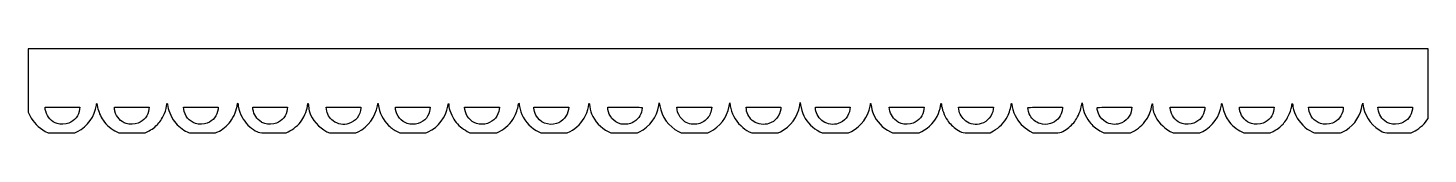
# Model space of a CAD drawing. Header units: centimetres. Extents: x -47.6 to 47.6, y -2.4 to 3.3.
import ezdxf

# ---------------------------------------------------------------- set-up
doc = ezdxf.new("R2010")
doc.units = ezdxf.units.CM
doc.header["$MEASUREMENT"] = 0
doc.layers.add('Layer 1', color=7, linetype='Continuous')

msp = doc.modelspace()

# ---------------------------------------------------------------- linework, layer by layer
at = {"layer": 'Layer 1'}
for points, knots in [([(-46.45709, -2.30084), (-46.92542, -2.04556), (-47.26017, -1.6986), (-47.49677, -1.22323), (-47.49677, -1.22323), (-47.49677, -1.22323), (-47.61177, -0.99219), (-47.61177, -0.99219), (-47.61177, -0.99219), (-47.61177, -0.99219), (-47.61884, 1.15755), (-47.61884, 1.15755), (-47.61884, 1.15755), (-47.61884, 1.15755), (-47.62591, 3.30729), (-47.62591, 3.30729), (-47.62591, 3.30729), (-47.62591, 3.30729), (-0.00046, 3.30729), (-0.00046, 3.30729), (-0.00046, 3.30729), (-0.00046, 3.30729), (47.625, 3.30729), (47.625, 3.30729), (47.625, 3.30729), (47.625, 3.30729), (47.625, 0.93742), (47.625, 0.93742), (47.625, 0.93742), (47.625, 0.93742), (47.625, -1.43244), (47.625, -1.43244), (47.625, -1.43244), (47.625, -1.43244), (47.54334, -1.55114), (47.54334, -1.55114), (47.54334, -1.55114), (47.33156, -1.85895), (46.94517, -2.18787), (46.61457, -2.34178), (46.61457, -2.34178), (46.61457, -2.34178), (46.47406, -2.40719), (46.47406, -2.40719), (46.47406, -2.40719), (46.47406, -2.40719), (45.58329, -2.40745), (45.58329, -2.40745), (45.58329, -2.40745), (44.58902, -2.40774), (44.62202, -2.41288), (44.29847, -2.20715), (44.29847, -2.20715), (43.6884, -1.81925), (43.26941, -1.14495), (43.19825, -0.43656), (43.19825, -0.43656), (43.18904, -0.34482), (43.19901, -0.31275), (43.09948, -0.75406), (43.09948, -0.75406), (42.9471, -1.42965), (42.44659, -2.05265), (41.82294, -2.34302), (41.82294, -2.34302), (41.68555, -2.40698), (41.68218, -2.40719), (40.78552, -2.40719), (40.78552, -2.40719), (39.88886, -2.40719), (39.88549, -2.40698), (39.7481, -2.34302), (39.7481, -2.34302), (39.27973, -2.12495), (38.86568, -1.70715), (38.63057, -1.21538), (38.63057, -1.21538), (38.51851, -0.98098), (38.4175, -0.63484), (38.4175, -0.48525), (38.4175, -0.48525), (38.4175, -0.43664), (38.40559, -0.39688), (38.39104, -0.39688), (38.39104, -0.39688), (38.37649, -0.39688), (38.36441, -0.42962), (38.36419, -0.46964), (38.36419, -0.46964), (38.36355, -0.58945), (38.28957, -0.87291), (38.20113, -1.09444), (38.20113, -1.09444), (38.10992, -1.32293), (37.92969, -1.61256), (37.76053, -1.80247), (37.76053, -1.80247), (37.61367, -1.96735), (37.30731, -2.1976), (37.08135, -2.31293), (37.08135, -2.31293), (37.08135, -2.31293), (36.89615, -2.40745), (36.89615, -2.40745), (36.89615, -2.40745), (36.89615, -2.40745), (35.99656, -2.40732), (35.99656, -2.40732), (35.99656, -2.40732), (35.99656, -2.40732), (35.09698, -2.40719), (35.09698, -2.40719), (35.09698, -2.40719), (35.09698, -2.40719), (34.95647, -2.34178), (34.95647, -2.34178), (34.95647, -2.34178), (34.62486, -2.1874), (34.23949, -1.85895), (34.02616, -1.54889), (34.02616, -1.54889), (33.85104, -1.29436), (33.70559, -0.94925), (33.65571, -0.66989), (33.65571, -0.66989), (33.59832, -0.34848), (33.59513, -0.34325), (33.56988, -0.52917), (33.56988, -0.52917), (33.47021, -1.26283), (32.95835, -1.97893), (32.29667, -2.31037), (32.29667, -2.31037), (32.29667, -2.31037), (32.10236, -2.40771), (32.10236, -2.40771), (32.10236, -2.40771), (32.10236, -2.40771), (31.19196, -2.40734), (31.19196, -2.40734), (31.19196, -2.40734), (31.19196, -2.40734), (30.28156, -2.40696), (30.28156, -2.40696), (30.28156, -2.40696), (30.28156, -2.40696), (30.08686, -2.30084), (30.08686, -2.30084), (30.08686, -2.30084), (29.57377, -2.02116), (29.21489, -1.62559), (28.9836, -1.08479), (28.9836, -1.08479), (28.92534, -0.94856), (28.90662, -0.85506), (28.89354, -0.635), (28.89354, -0.635), (28.87988, -0.40509), (28.87361, -0.37543), (28.85716, -0.46302), (28.85716, -0.46302), (28.76744, -0.94095), (28.66835, -1.20332), (28.45855, -1.51845), (28.45855, -1.51845), (28.23583, -1.85298), (27.89916, -2.14824), (27.52416, -2.3379), (27.52416, -2.3379), (27.52416, -2.3379), (27.38613, -2.40771), (27.38613, -2.40771), (27.38613, -2.40771), (27.38613, -2.40771), (26.47906, -2.40758), (26.47906, -2.40758), (26.47906, -2.40758), (26.47906, -2.40758), (25.57198, -2.40745), (25.57198, -2.40745), (25.57198, -2.40745), (25.57198, -2.40745), (25.38677, -2.31293), (25.38677, -2.31293), (25.38677, -2.31293), (25.14182, -2.18791), (24.85088, -1.96346), (24.68383, -1.77064), (24.68383, -1.77064), (24.39079, -1.43238), (24.16587, -0.94499), (24.10887, -0.52472), (24.10887, -0.52472), (24.10887, -0.52472), (24.08615, -0.35719), (24.08615, -0.35719), (24.08615, -0.35719), (24.08615, -0.35719), (24.06637, -0.46302), (24.06637, -0.46302), (24.06637, -0.46302), (23.98474, -0.89983), (23.84236, -1.27368), (23.65256, -1.54954), (23.65256, -1.54954), (23.50344, -1.76628), (23.25324, -2.00989), (23.01845, -2.16694), (23.01845, -2.16694), (22.64075, -2.41957), (22.69137, -2.41092), (21.64258, -2.40213), (21.64258, -2.40213), (21.64258, -2.40213), (20.72944, -2.39448), (20.72944, -2.39448), (20.72944, -2.39448), (20.72944, -2.39448), (20.52866, -2.27957), (20.52866, -2.27957), (20.52866, -2.27957), (20.09132, -2.02926), (19.75641, -1.67432), (19.53864, -1.23031), (19.53864, -1.23031), (19.42023, -0.98889), (19.31573, -0.63966), (19.31499, -0.48286), (19.31499, -0.48286), (19.31477, -0.43557), (19.30268, -0.39688), (19.28813, -0.39688), (19.28813, -0.39688), (19.27357, -0.39688), (19.26164, -0.43557), (19.2616, -0.48286), (19.2616, -0.48286), (19.26148, -0.64127), (19.12892, -1.06603), (19.00821, -1.29482), (19.00821, -1.29482), (18.7875, -1.71315), (18.47322, -2.03651), (18.05516, -2.27542), (18.05516, -2.27542), (18.05516, -2.27542), (17.84681, -2.39448), (17.84681, -2.39448), (17.84681, -2.39448), (17.84681, -2.39448), (16.93367, -2.40213), (16.93367, -2.40213), (16.93367, -2.40213), (15.88488, -2.41092), (15.9355, -2.41957), (15.5578, -2.16694), (15.5578, -2.16694), (15.32301, -2.00989), (15.07281, -1.76628), (14.92369, -1.54954), (14.92369, -1.54954), (14.72762, -1.26456), (14.52563, -0.7245), (14.52563, -0.48525), (14.52563, -0.48525), (14.52563, -0.43664), (14.51372, -0.39688), (14.49917, -0.39688), (14.49917, -0.39688), (14.48461, -0.39688), (14.47253, -0.42962), (14.47232, -0.46964), (14.47232, -0.46964), (14.47167, -0.58913), (14.39778, -0.87269), (14.30995, -1.09273), (14.30995, -1.09273), (14.10337, -1.61023), (13.69504, -2.0549), (13.18948, -2.31293), (13.18948, -2.31293), (13.18948, -2.31293), (13.00427, -2.40745), (13.00427, -2.40745), (13.00427, -2.40745), (13.00427, -2.40745), (12.09719, -2.40758), (12.09719, -2.40758), (12.09719, -2.40758), (12.09719, -2.40758), (11.19012, -2.40771), (11.19012, -2.40771), (11.19012, -2.40771), (11.19012, -2.40771), (11.05933, -2.34143), (11.05933, -2.34143), (11.05933, -2.34143), (10.49063, -2.05325), (10.11656, -1.65783), (9.87916, -1.09391), (9.87916, -1.09391), (9.82557, -0.96662), (9.76089, -0.7099), (9.7202, -0.46302), (9.7202, -0.46302), (9.7037, -0.36291), (9.70071, -0.36934), (9.66474, -0.58208), (9.66474, -0.58208), (9.54167, -1.30998), (9.06734, -1.96023), (8.40995, -2.30225), (8.40995, -2.30225), (8.40995, -2.30225), (8.20723, -2.40771), (8.20723, -2.40771), (8.20723, -2.40771), (8.20723, -2.40771), (7.30432, -2.40771), (7.30432, -2.40771), (7.30432, -2.40771), (7.30432, -2.40771), (6.40141, -2.40771), (6.40141, -2.40771), (6.40141, -2.40771), (6.40141, -2.40771), (6.2368, -2.32482), (6.2368, -2.32482), (6.2368, -2.32482), (5.78119, -2.09539), (5.38954, -1.70397), (5.16274, -1.25139), (5.16274, -1.25139), (5.06566, -1.05767), (4.96128, -0.71164), (4.93283, -0.48921), (4.93283, -0.48921), (4.93283, -0.48921), (4.91256, -0.33073), (4.91256, -0.33073), (4.91256, -0.33073), (4.91256, -0.33073), (4.87684, -0.5424), (4.87684, -0.5424), (4.87684, -0.5424), (4.74349, -1.33249), (4.2768, -1.97355), (3.57924, -2.32482), (3.57924, -2.32482), (3.57924, -2.32482), (3.41463, -2.40771), (3.41463, -2.40771), (3.41463, -2.40771), (3.41463, -2.40771), (2.51354, -2.40771), (2.51354, -2.40771), (2.51354, -2.40771), (2.51354, -2.40771), (1.61245, -2.40771), (1.61245, -2.40771), (1.61245, -2.40771), (1.61245, -2.40771), (1.44784, -2.32482), (1.44784, -2.32482), (1.44784, -2.32482), (1.213, -2.20656), (1.07072, -2.10473), (0.86356, -1.90662), (0.86356, -1.90662), (0.47451, -1.5346), (0.23275, -1.07509), (0.15275, -0.55563), (0.15275, -0.55563), (0.15275, -0.55563), (0.12219, -0.35719), (0.12219, -0.35719), (0.12219, -0.35719), (0.12219, -0.35719), (0.07678, -0.59531), (0.07678, -0.59531), (0.07678, -0.59531), (-0.07034, -1.36682), (-0.53838, -1.98827), (-1.23605, -2.33843), (-1.23605, -2.33843), (-1.23605, -2.33843), (-1.37407, -2.40771), (-1.37407, -2.40771), (-1.37407, -2.40771), (-1.37407, -2.40771), (-2.2752, -2.40771), (-2.2752, -2.40771), (-2.2752, -2.40771), (-2.2752, -2.40771), (-3.17632, -2.40771), (-3.17632, -2.40771), (-3.17632, -2.40771), (-3.17632, -2.40771), (-3.36583, -2.31227), (-3.36583, -2.31227), (-3.36583, -2.31227), (-4.04464, -1.97043), (-4.507, -1.33512), (-4.63929, -0.56251), (-4.63929, -0.56251), (-4.63929, -0.56251), (-4.67444, -0.35719), (-4.67444, -0.35719), (-4.67444, -0.35719), (-4.67444, -0.35719), (-4.70681, -0.5424), (-4.70681, -0.5424), (-4.70681, -0.5424), (-4.8484, -1.35264), (-5.30434, -1.97369), (-6.02501, -2.33794), (-6.02501, -2.33794), (-6.02501, -2.33794), (-6.16303, -2.40771), (-6.16303, -2.40771), (-6.16303, -2.40771), (-6.16303, -2.40771), (-7.06564, -2.40771), (-7.06564, -2.40771), (-7.06564, -2.40771), (-7.06564, -2.40771), (-7.96824, -2.40771), (-7.96824, -2.40771), (-7.96824, -2.40771), (-7.96824, -2.40771), (-8.15792, -2.31304), (-8.15792, -2.31304), (-8.15792, -2.31304), (-8.65002, -2.06744), (-9.0758, -1.61128), (-9.27631, -1.11486), (-9.27631, -1.11486), (-9.34077, -0.95528), (-9.41915, -0.60124), (-9.41916, -0.46964), (-9.41916, -0.46964), (-9.41916, -0.42962), (-9.43107, -0.39688), (-9.44563, -0.39688), (-9.44563, -0.39688), (-9.46018, -0.39688), (-9.47208, -0.43359), (-9.47208, -0.47846), (-9.47208, -0.47846), (-9.47208, -0.62909), (-9.5799, -0.99014), (-9.69781, -1.23437), (-9.69781, -1.23437), (-9.91568, -1.68565), (-10.30232, -2.08185), (-10.74688, -2.30939), (-10.74688, -2.30939), (-10.74688, -2.30939), (-10.94052, -2.4085), (-10.94052, -2.4085), (-10.94052, -2.4085), (-10.94052, -2.4085), (-11.8401, -2.40785), (-11.8401, -2.40785), (-11.8401, -2.40785), (-11.8401, -2.40785), (-12.73969, -2.40719), (-12.73969, -2.40719), (-12.73969, -2.40719), (-12.73969, -2.40719), (-12.8802, -2.34178), (-12.8802, -2.34178), (-12.8802, -2.34178), (-13.36346, -2.1168), (-13.80889, -1.65442), (-14.03176, -1.1464), (-14.03176, -1.1464), (-14.11609, -0.95417), (-14.20813, -0.60997), (-14.20813, -0.48681), (-14.20813, -0.48681), (-14.20813, -0.33368), (-14.25308, -0.36635), (-14.2704, -0.53207), (-14.2704, -0.53207), (-14.29176, -0.73643), (-14.42327, -1.13058), (-14.53967, -1.33908), (-14.53967, -1.33908), (-14.76711, -1.74649), (-15.14309, -2.11156), (-15.54, -2.31037), (-15.54, -2.31037), (-15.54, -2.31037), (-15.73431, -2.40771), (-15.73431, -2.40771), (-15.73431, -2.40771), (-15.73431, -2.40771), (-16.64471, -2.40734), (-16.64471, -2.40734), (-16.64471, -2.40734), (-16.64471, -2.40734), (-17.5551, -2.40696), (-17.5551, -2.40696), (-17.5551, -2.40696), (-17.5551, -2.40696), (-17.7498, -2.30084), (-17.7498, -2.30084), (-17.7498, -2.30084), (-18.07892, -2.12144), (-18.35777, -1.87963), (-18.58056, -1.58042), (-18.58056, -1.58042), (-18.78081, -1.31148), (-18.99628, -0.76259), (-18.99749, -0.51832), (-18.99749, -0.51832), (-18.99835, -0.34487), (-19.03982, -0.37994), (-19.07143, -0.58086), (-19.07143, -0.58086), (-19.19099, -1.34068), (-19.68889, -2.00127), (-20.40095, -2.34477), (-20.40095, -2.34477), (-20.53048, -2.40726), (-20.53782, -2.40771), (-21.432, -2.40771), (-21.432, -2.40771), (-21.432, -2.40771), (-22.33259, -2.40771), (-22.33259, -2.40771), (-22.33259, -2.40771), (-22.33259, -2.40771), (-22.47062, -2.33794), (-22.47062, -2.33794), (-22.47062, -2.33794), (-22.7165, -2.21367), (-22.89579, -2.08637), (-23.09002, -1.89816), (-23.09002, -1.89816), (-23.48567, -1.5148), (-23.70115, -1.0807), (-23.80241, -0.46302), (-23.80241, -0.46302), (-23.81904, -0.36163), (-23.82127, -0.36607), (-23.85574, -0.56885), (-23.85574, -0.56885), (-23.9836, -1.32108), (-24.48139, -1.99279), (-25.16079, -2.32988), (-25.16079, -2.32988), (-25.16079, -2.32988), (-25.31766, -2.40771), (-25.31766, -2.40771), (-25.31766, -2.40771), (-25.31766, -2.40771), (-26.21948, -2.40771), (-26.21948, -2.40771), (-26.21948, -2.40771), (-26.21948, -2.40771), (-27.1213, -2.40771), (-27.1213, -2.40771), (-27.1213, -2.40771), (-27.1213, -2.40771), (-27.28591, -2.32482), (-27.28591, -2.32482), (-27.28591, -2.32482), (-27.84025, -2.04567), (-28.30461, -1.5157), (-28.47675, -0.96573), (-28.47675, -0.96573), (-28.49952, -0.89297), (-28.5262, -0.72754), (-28.53604, -0.59811), (-28.53604, -0.59811), (-28.54761, -0.44592), (-28.56218, -0.37581), (-28.57729, -0.39967), (-28.57729, -0.39967), (-28.59014, -0.41996), (-28.60083, -0.4674), (-28.60105, -0.50509), (-28.60105, -0.50509), (-28.60237, -0.72781), (-28.81174, -1.27661), (-28.99952, -1.54954), (-28.99952, -1.54954), (-29.2124, -1.85895), (-29.59807, -2.18754), (-29.92938, -2.34178), (-29.92938, -2.34178), (-29.92938, -2.34178), (-30.0699, -2.40719), (-30.0699, -2.40719), (-30.0699, -2.40719), (-30.0699, -2.40719), (-30.96067, -2.40745), (-30.96067, -2.40745), (-30.96067, -2.40745), (-31.96668, -2.40774), (-31.92279, -2.41517), (-32.27965, -2.18432), (-32.27965, -2.18432), (-32.63637, -1.95356), (-32.95634, -1.58001), (-33.1394, -1.18062), (-33.1394, -1.18062), (-33.23523, -0.97155), (-33.33728, -0.59664), (-33.33791, -0.45137), (-33.33791, -0.45137), (-33.33821, -0.38082), (-33.34475, -0.36715), (-33.36396, -0.39688), (-33.36396, -0.39688), (-33.37806, -0.4187), (-33.38979, -0.46706), (-33.39001, -0.50434), (-33.39001, -0.50434), (-33.39152, -0.756), (-33.63001, -1.33759), (-33.85379, -1.63527), (-33.85379, -1.63527), (-34.0634, -1.91412), (-34.41352, -2.19985), (-34.72102, -2.34302), (-34.72102, -2.34302), (-34.85841, -2.40698), (-34.86178, -2.40719), (-35.75844, -2.40719), (-35.75844, -2.40719), (-36.6551, -2.40719), (-36.65847, -2.40698), (-36.79585, -2.34302), (-36.79585, -2.34302), (-37.10503, -2.19907), (-37.44007, -1.92583), (-37.6556, -1.64185), (-37.6556, -1.64185), (-37.89597, -1.32516), (-38.12646, -0.75898), (-38.12646, -0.48525), (-38.12646, -0.48525), (-38.12646, -0.43664), (-38.13836, -0.39688), (-38.15292, -0.39688), (-38.15292, -0.39688), (-38.16747, -0.39688), (-38.17955, -0.42962), (-38.17977, -0.46964), (-38.17977, -0.46964), (-38.18041, -0.58945), (-38.25439, -0.87291), (-38.34282, -1.09444), (-38.34282, -1.09444), (-38.43404, -1.32293), (-38.61427, -1.61256), (-38.78342, -1.80247), (-38.78342, -1.80247), (-38.93029, -1.96735), (-39.23664, -2.1976), (-39.4626, -2.31293), (-39.4626, -2.31293), (-39.4626, -2.31293), (-39.64781, -2.40745), (-39.64781, -2.40745), (-39.64781, -2.40745), (-39.64781, -2.40745), (-40.5474, -2.40732), (-40.5474, -2.40732), (-40.5474, -2.40732), (-40.5474, -2.40732), (-41.44698, -2.40719), (-41.44698, -2.40719), (-41.44698, -2.40719), (-41.44698, -2.40719), (-41.58749, -2.34178), (-41.58749, -2.34178), (-41.58749, -2.34178), (-41.91909, -2.1874), (-42.30447, -1.85895), (-42.5178, -1.54889), (-42.5178, -1.54889), (-42.69292, -1.29436), (-42.83837, -0.94925), (-42.88825, -0.66989), (-42.88825, -0.66989), (-42.94563, -0.34848), (-42.94883, -0.34325), (-42.97408, -0.52917), (-42.97408, -0.52917), (-43.07375, -1.26283), (-43.58561, -1.97893), (-44.24729, -2.31037), (-44.24729, -2.31037), (-44.24729, -2.31037), (-44.4416, -2.40771), (-44.4416, -2.40771), (-44.4416, -2.40771), (-44.4416, -2.40771), (-45.352, -2.40734), (-45.352, -2.40734), (-45.352, -2.40734), (-45.352, -2.40734), (-46.2624, -2.40696), (-46.2624, -2.40696), (-46.2624, -2.40696), (-46.2624, -2.40696), (-46.45709, -2.30084), (-46.45709, -2.30084)], [0, 0, 0, 0, 0.00558659, 0.00558659, 0.00558659, 0.00558659, 0.01117318, 0.01117318, 0.01117318, 0.01117318, 0.01675978, 0.01675978, 0.01675978, 0.01675978, 0.02234637, 0.02234637, 0.02234637, 0.02234637, 0.02793296, 0.02793296, 0.02793296, 0.02793296, 0.03351955, 0.03351955, 0.03351955, 0.03351955, 0.03910615, 0.03910615, 0.03910615, 0.03910615, 0.04469274, 0.04469274, 0.04469274, 0.04469274, 0.05027933, 0.05027933, 0.05027933, 0.05027933, 0.05586592, 0.05586592, 0.05586592, 0.05586592, 0.06145251, 0.06145251, 0.06145251, 0.06145251, 0.06703911, 0.06703911, 0.06703911, 0.06703911, 0.0726257, 0.0726257, 0.0726257, 0.0726257, 0.07821229, 0.07821229, 0.07821229, 0.07821229, 0.08379888, 0.08379888, 0.08379888, 0.08379888, 0.08938547, 0.08938547, 0.08938547, 0.08938547, 0.09497207, 0.09497207, 0.09497207, 0.09497207, 0.10055866, 0.10055866, 0.10055866, 0.10055866, 0.10614525, 0.10614525, 0.10614525, 0.10614525, 0.11173184, 0.11173184, 0.11173184, 0.11173184, 0.11731844, 0.11731844, 0.11731844, 0.11731844, 0.12290503, 0.12290503, 0.12290503, 0.12290503, 0.12849162, 0.12849162, 0.12849162, 0.12849162, 0.13407821, 0.13407821, 0.13407821, 0.13407821, 0.1396648, 0.1396648, 0.1396648, 0.1396648, 0.1452514, 0.1452514, 0.1452514, 0.1452514, 0.15083799, 0.15083799, 0.15083799, 0.15083799, 0.15642458, 0.15642458, 0.15642458, 0.15642458, 0.16201117, 0.16201117, 0.16201117, 0.16201117, 0.16759777, 0.16759777, 0.16759777, 0.16759777, 0.17318436, 0.17318436, 0.17318436, 0.17318436, 0.17877095, 0.17877095, 0.17877095, 0.17877095, 0.18435754, 0.18435754, 0.18435754, 0.18435754, 0.18994413, 0.18994413, 0.18994413, 0.18994413, 0.19553073, 0.19553073, 0.19553073, 0.19553073, 0.20111732, 0.20111732, 0.20111732, 0.20111732, 0.20670391, 0.20670391, 0.20670391, 0.20670391, 0.2122905, 0.2122905, 0.2122905, 0.2122905, 0.21787709, 0.21787709, 0.21787709, 0.21787709, 0.22346369, 0.22346369, 0.22346369, 0.22346369, 0.22905028, 0.22905028, 0.22905028, 0.22905028, 0.23463687, 0.23463687, 0.23463687, 0.23463687, 0.24022346, 0.24022346, 0.24022346, 0.24022346, 0.24581006, 0.24581006, 0.24581006, 0.24581006, 0.25139665, 0.25139665, 0.25139665, 0.25139665, 0.25698324, 0.25698324, 0.25698324, 0.25698324, 0.26256983, 0.26256983, 0.26256983, 0.26256983, 0.26815642, 0.26815642, 0.26815642, 0.26815642, 0.27374302, 0.27374302, 0.27374302, 0.27374302, 0.27932961, 0.27932961, 0.27932961, 0.27932961, 0.2849162, 0.2849162, 0.2849162, 0.2849162, 0.29050279, 0.29050279, 0.29050279, 0.29050279, 0.29608939, 0.29608939, 0.29608939, 0.29608939, 0.30167598, 0.30167598, 0.30167598, 0.30167598, 0.30726257, 0.30726257, 0.30726257, 0.30726257, 0.31284916, 0.31284916, 0.31284916, 0.31284916, 0.31843575, 0.31843575, 0.31843575, 0.31843575, 0.32402235, 0.32402235, 0.32402235, 0.32402235, 0.32960894, 0.32960894, 0.32960894, 0.32960894, 0.33519553, 0.33519553, 0.33519553, 0.33519553, 0.34078212, 0.34078212, 0.34078212, 0.34078212, 0.34636872, 0.34636872, 0.34636872, 0.34636872, 0.35195531, 0.35195531, 0.35195531, 0.35195531, 0.3575419, 0.3575419, 0.3575419, 0.3575419, 0.36312849, 0.36312849, 0.36312849, 0.36312849, 0.36871508, 0.36871508, 0.36871508, 0.36871508, 0.37430168, 0.37430168, 0.37430168, 0.37430168, 0.37988827, 0.37988827, 0.37988827, 0.37988827, 0.38547486, 0.38547486, 0.38547486, 0.38547486, 0.39106145, 0.39106145, 0.39106145, 0.39106145, 0.39664804, 0.39664804, 0.39664804, 0.39664804, 0.40223464, 0.40223464, 0.40223464, 0.40223464, 0.40782123, 0.40782123, 0.40782123, 0.40782123, 0.41340782, 0.41340782, 0.41340782, 0.41340782, 0.41899441, 0.41899441, 0.41899441, 0.41899441, 0.42458101, 0.42458101, 0.42458101, 0.42458101, 0.4301676, 0.4301676, 0.4301676, 0.4301676, 0.43575419, 0.43575419, 0.43575419, 0.43575419, 0.44134078, 0.44134078, 0.44134078, 0.44134078, 0.44692737, 0.44692737, 0.44692737, 0.44692737, 0.45251397, 0.45251397, 0.45251397, 0.45251397, 0.45810056, 0.45810056, 0.45810056, 0.45810056, 0.46368715, 0.46368715, 0.46368715, 0.46368715, 0.46927374, 0.46927374, 0.46927374, 0.46927374, 0.47486034, 0.47486034, 0.47486034, 0.47486034, 0.48044693, 0.48044693, 0.48044693, 0.48044693, 0.48603352, 0.48603352, 0.48603352, 0.48603352, 0.49162011, 0.49162011, 0.49162011, 0.49162011, 0.4972067, 0.4972067, 0.4972067, 0.4972067, 0.5027933, 0.5027933, 0.5027933, 0.5027933, 0.50837989, 0.50837989, 0.50837989, 0.50837989, 0.51396648, 0.51396648, 0.51396648, 0.51396648, 0.51955307, 0.51955307, 0.51955307, 0.51955307, 0.52513966, 0.52513966, 0.52513966, 0.52513966, 0.53072626, 0.53072626, 0.53072626, 0.53072626, 0.53631285, 0.53631285, 0.53631285, 0.53631285, 0.54189944, 0.54189944, 0.54189944, 0.54189944, 0.54748603, 0.54748603, 0.54748603, 0.54748603, 0.55307263, 0.55307263, 0.55307263, 0.55307263, 0.55865922, 0.55865922, 0.55865922, 0.55865922, 0.56424581, 0.56424581, 0.56424581, 0.56424581, 0.5698324, 0.5698324, 0.5698324, 0.5698324, 0.57541899, 0.57541899, 0.57541899, 0.57541899, 0.58100559, 0.58100559, 0.58100559, 0.58100559, 0.58659218, 0.58659218, 0.58659218, 0.58659218, 0.59217877, 0.59217877, 0.59217877, 0.59217877, 0.59776536, 0.59776536, 0.59776536, 0.59776536, 0.60335196, 0.60335196, 0.60335196, 0.60335196, 0.60893855, 0.60893855, 0.60893855, 0.60893855, 0.61452514, 0.61452514, 0.61452514, 0.61452514, 0.62011173, 0.62011173, 0.62011173, 0.62011173, 0.62569832, 0.62569832, 0.62569832, 0.62569832, 0.63128492, 0.63128492, 0.63128492, 0.63128492, 0.63687151, 0.63687151, 0.63687151, 0.63687151, 0.6424581, 0.6424581, 0.6424581, 0.6424581, 0.64804469, 0.64804469, 0.64804469, 0.64804469, 0.65363128, 0.65363128, 0.65363128, 0.65363128, 0.65921788, 0.65921788, 0.65921788, 0.65921788, 0.66480447, 0.66480447, 0.66480447, 0.66480447, 0.67039106, 0.67039106, 0.67039106, 0.67039106, 0.67597765, 0.67597765, 0.67597765, 0.67597765, 0.68156425, 0.68156425, 0.68156425, 0.68156425, 0.68715084, 0.68715084, 0.68715084, 0.68715084, 0.69273743, 0.69273743, 0.69273743, 0.69273743, 0.69832402, 0.69832402, 0.69832402, 0.69832402, 0.70391061, 0.70391061, 0.70391061, 0.70391061, 0.70949721, 0.70949721, 0.70949721, 0.70949721, 0.7150838, 0.7150838, 0.7150838, 0.7150838, 0.72067039, 0.72067039, 0.72067039, 0.72067039, 0.72625698, 0.72625698, 0.72625698, 0.72625698, 0.73184358, 0.73184358, 0.73184358, 0.73184358, 0.73743017, 0.73743017, 0.73743017, 0.73743017, 0.74301676, 0.74301676, 0.74301676, 0.74301676, 0.74860335, 0.74860335, 0.74860335, 0.74860335, 0.75418994, 0.75418994, 0.75418994, 0.75418994, 0.75977654, 0.75977654, 0.75977654, 0.75977654, 0.76536313, 0.76536313, 0.76536313, 0.76536313, 0.77094972, 0.77094972, 0.77094972, 0.77094972, 0.77653631, 0.77653631, 0.77653631, 0.77653631, 0.78212291, 0.78212291, 0.78212291, 0.78212291, 0.7877095, 0.7877095, 0.7877095, 0.7877095, 0.79329609, 0.79329609, 0.79329609, 0.79329609, 0.79888268, 0.79888268, 0.79888268, 0.79888268, 0.80446927, 0.80446927, 0.80446927, 0.80446927, 0.81005587, 0.81005587, 0.81005587, 0.81005587, 0.81564246, 0.81564246, 0.81564246, 0.81564246, 0.82122905, 0.82122905, 0.82122905, 0.82122905, 0.82681564, 0.82681564, 0.82681564, 0.82681564, 0.83240223, 0.83240223, 0.83240223, 0.83240223, 0.83798883, 0.83798883, 0.83798883, 0.83798883, 0.84357542, 0.84357542, 0.84357542, 0.84357542, 0.84916201, 0.84916201, 0.84916201, 0.84916201, 0.8547486, 0.8547486, 0.8547486, 0.8547486, 0.8603352, 0.8603352, 0.8603352, 0.8603352, 0.86592179, 0.86592179, 0.86592179, 0.86592179, 0.87150838, 0.87150838, 0.87150838, 0.87150838, 0.87709497, 0.87709497, 0.87709497, 0.87709497, 0.88268156, 0.88268156, 0.88268156, 0.88268156, 0.88826816, 0.88826816, 0.88826816, 0.88826816, 0.89385475, 0.89385475, 0.89385475, 0.89385475, 0.89944134, 0.89944134, 0.89944134, 0.89944134, 0.90502793, 0.90502793, 0.90502793, 0.90502793, 0.91061453, 0.91061453, 0.91061453, 0.91061453, 0.91620112, 0.91620112, 0.91620112, 0.91620112, 0.92178771, 0.92178771, 0.92178771, 0.92178771, 0.9273743, 0.9273743, 0.9273743, 0.9273743, 0.93296089, 0.93296089, 0.93296089, 0.93296089, 0.93854749, 0.93854749, 0.93854749, 0.93854749, 0.94413408, 0.94413408, 0.94413408, 0.94413408, 0.94972067, 0.94972067, 0.94972067, 0.94972067, 0.95530726, 0.95530726, 0.95530726, 0.95530726, 0.96089385, 0.96089385, 0.96089385, 0.96089385, 0.96648045, 0.96648045, 0.96648045, 0.96648045, 0.97206704, 0.97206704, 0.97206704, 0.97206704, 0.97765363, 0.97765363, 0.97765363, 0.97765363, 0.98324022, 0.98324022, 0.98324022, 0.98324022, 0.98882682, 0.98882682, 0.98882682, 0.98882682, 1, 1, 1, 1]), ([(-44.84688, -1.75059), (-44.45347, -1.59683), (-44.15638, -1.21204), (-44.11321, -0.80036), (-44.11321, -0.80036), (-44.11321, -0.80036), (-44.09864, -0.66146), (-44.09864, -0.66146), (-44.09864, -0.66146), (-44.09864, -0.66146), (-45.27974, -0.66146), (-45.27974, -0.66146), (-45.27974, -0.66146), (-45.27974, -0.66146), (-46.46083, -0.66146), (-46.46083, -0.66146), (-46.46083, -0.66146), (-46.46083, -0.66146), (-46.46083, -0.72205), (-46.46083, -0.72205), (-46.46083, -0.72205), (-46.46083, -0.75537), (-46.44258, -0.8527), (-46.42028, -0.93835), (-46.42028, -0.93835), (-46.31605, -1.33849), (-46.02722, -1.64936), (-45.64063, -1.77749), (-45.64063, -1.77749), (-45.44074, -1.84373), (-45.05143, -1.83054), (-44.84688, -1.75059)], [0, 0, 0, 0, 0.11111111, 0.11111111, 0.11111111, 0.11111111, 0.22222222, 0.22222222, 0.22222222, 0.22222222, 0.33333333, 0.33333333, 0.33333333, 0.33333333, 0.44444444, 0.44444444, 0.44444444, 0.44444444, 0.55555556, 0.55555556, 0.55555556, 0.55555556, 0.66666667, 0.66666667, 0.66666667, 0.66666667, 0.77777778, 0.77777778, 0.77777778, 0.77777778, 1, 1, 1, 1]), ([(-40.13729, -1.75059), (-39.74389, -1.59683), (-39.44679, -1.21204), (-39.40362, -0.80036), (-39.40362, -0.80036), (-39.40362, -0.80036), (-39.38906, -0.66146), (-39.38906, -0.66146), (-39.38906, -0.66146), (-39.38906, -0.66146), (-40.57015, -0.66146), (-40.57015, -0.66146), (-40.57015, -0.66146), (-40.57015, -0.66146), (-41.75125, -0.66146), (-41.75125, -0.66146), (-41.75125, -0.66146), (-41.75125, -0.66146), (-41.75125, -0.72205), (-41.75125, -0.72205), (-41.75125, -0.72205), (-41.75125, -0.75537), (-41.733, -0.8527), (-41.71069, -0.93835), (-41.71069, -0.93835), (-41.60648, -1.33846), (-41.33448, -1.63271), (-40.93987, -1.77224), (-40.93987, -1.77224), (-40.73405, -1.84501), (-40.35255, -1.83472), (-40.13729, -1.75059)], [0, 0, 0, 0, 0.11111111, 0.11111111, 0.11111111, 0.11111111, 0.22222222, 0.22222222, 0.22222222, 0.22222222, 0.33333333, 0.33333333, 0.33333333, 0.33333333, 0.44444444, 0.44444444, 0.44444444, 0.44444444, 0.55555556, 0.55555556, 0.55555556, 0.55555556, 0.66666667, 0.66666667, 0.66666667, 0.66666667, 0.77777778, 0.77777778, 0.77777778, 0.77777778, 1, 1, 1, 1]), ([(-35.42771, -1.75059), (-35.03431, -1.59683), (-34.73721, -1.21204), (-34.69404, -0.80036), (-34.69404, -0.80036), (-34.69404, -0.80036), (-34.67947, -0.66146), (-34.67947, -0.66146), (-34.67947, -0.66146), (-34.67947, -0.66146), (-35.86357, -0.66146), (-35.86357, -0.66146), (-35.86357, -0.66146), (-35.86357, -0.66146), (-37.04768, -0.66146), (-37.04768, -0.66146), (-37.04768, -0.66146), (-37.04768, -0.66146), (-37.03005, -0.78714), (-37.03005, -0.78714), (-37.03005, -0.78714), (-36.96366, -1.26042), (-36.67634, -1.61457), (-36.23099, -1.772), (-36.23099, -1.772), (-36.02444, -1.84502), (-35.64332, -1.83486), (-35.42771, -1.75059)], [0, 0, 0, 0, 0.125, 0.125, 0.125, 0.125, 0.25, 0.25, 0.25, 0.25, 0.375, 0.375, 0.375, 0.375, 0.5, 0.5, 0.5, 0.5, 0.625, 0.625, 0.625, 0.625, 0.75, 0.75, 0.75, 0.75, 1, 1, 1, 1]), ([(-30.71813, -1.75059), (-30.32472, -1.59683), (-30.02763, -1.21204), (-29.98446, -0.80036), (-29.98446, -0.80036), (-29.98446, -0.80036), (-29.96989, -0.66146), (-29.96989, -0.66146), (-29.96989, -0.66146), (-29.96989, -0.66146), (-31.15347, -0.66146), (-31.15347, -0.66146), (-31.15347, -0.66146), (-31.15347, -0.66146), (-32.33705, -0.66146), (-32.33705, -0.66146), (-32.33705, -0.66146), (-32.33705, -0.66146), (-32.3182, -0.80036), (-32.3182, -0.80036), (-32.3182, -0.80036), (-32.27008, -1.15504), (-32.05918, -1.47697), (-31.7463, -1.67335), (-31.7463, -1.67335), (-31.70789, -1.69746), (-31.60669, -1.74185), (-31.52141, -1.772), (-31.52141, -1.772), (-31.31485, -1.84502), (-30.93374, -1.83486), (-30.71813, -1.75059)], [0, 0, 0, 0, 0.11111111, 0.11111111, 0.11111111, 0.11111111, 0.22222222, 0.22222222, 0.22222222, 0.22222222, 0.33333333, 0.33333333, 0.33333333, 0.33333333, 0.44444444, 0.44444444, 0.44444444, 0.44444444, 0.55555556, 0.55555556, 0.55555556, 0.55555556, 0.66666667, 0.66666667, 0.66666667, 0.66666667, 0.77777778, 0.77777778, 0.77777778, 0.77777778, 1, 1, 1, 1]), ([(-25.78896, -1.77243), (-25.59917, -1.71381), (-25.34704, -1.54345), (-25.23845, -1.40047), (-25.23845, -1.40047), (-25.09617, -1.21312), (-24.97775, -0.91136), (-24.97698, -0.73422), (-24.97698, -0.73422), (-24.97698, -0.73422), (-24.97667, -0.66146), (-24.97667, -0.66146), (-24.97667, -0.66146), (-24.97667, -0.66146), (-26.15771, -0.66146), (-26.15771, -0.66146), (-26.15771, -0.66146), (-26.15771, -0.66146), (-27.33874, -0.66146), (-27.33874, -0.66146), (-27.33874, -0.66146), (-27.33874, -0.66146), (-27.32236, -0.80082), (-27.32236, -0.80082), (-27.32236, -0.80082), (-27.28515, -1.11745), (-27.12559, -1.39066), (-26.85953, -1.59329), (-26.85953, -1.59329), (-26.5638, -1.81852), (-26.15802, -1.88642), (-25.78896, -1.77243)], [0, 0, 0, 0, 0.11111111, 0.11111111, 0.11111111, 0.11111111, 0.22222222, 0.22222222, 0.22222222, 0.22222222, 0.33333333, 0.33333333, 0.33333333, 0.33333333, 0.44444444, 0.44444444, 0.44444444, 0.44444444, 0.55555556, 0.55555556, 0.55555556, 0.55555556, 0.66666667, 0.66666667, 0.66666667, 0.66666667, 0.77777778, 0.77777778, 0.77777778, 0.77777778, 1, 1, 1, 1]), ([(-21.07938, -1.77243), (-20.88639, -1.71282), (-20.6372, -1.54302), (-20.52359, -1.39371), (-20.52359, -1.39371), (-20.40755, -1.2412), (-20.29689, -0.98034), (-20.27749, -0.81359), (-20.27749, -0.81359), (-20.27749, -0.81359), (-20.2598, -0.66146), (-20.2598, -0.66146), (-20.2598, -0.66146), (-20.2598, -0.66146), (-21.44448, -0.66146), (-21.44448, -0.66146), (-21.44448, -0.66146), (-21.44448, -0.66146), (-22.62916, -0.66146), (-22.62916, -0.66146), (-22.62916, -0.66146), (-22.62916, -0.66146), (-22.61205, -0.80704), (-22.61205, -0.80704), (-22.61205, -0.80704), (-22.56194, -1.2334), (-22.22651, -1.64194), (-21.82108, -1.77039), (-21.82108, -1.77039), (-21.59896, -1.84077), (-21.30328, -1.84158), (-21.07938, -1.77243)], [0, 0, 0, 0, 0.11111111, 0.11111111, 0.11111111, 0.11111111, 0.22222222, 0.22222222, 0.22222222, 0.22222222, 0.33333333, 0.33333333, 0.33333333, 0.33333333, 0.44444444, 0.44444444, 0.44444444, 0.44444444, 0.55555556, 0.55555556, 0.55555556, 0.55555556, 0.66666667, 0.66666667, 0.66666667, 0.66666667, 0.77777778, 0.77777778, 0.77777778, 0.77777778, 1, 1, 1, 1]), ([(-16.36979, -1.77243), (-16.17681, -1.71282), (-15.92762, -1.54302), (-15.81401, -1.39371), (-15.81401, -1.39371), (-15.69797, -1.2412), (-15.58731, -0.98034), (-15.56791, -0.81359), (-15.56791, -0.81359), (-15.56791, -0.81359), (-15.55021, -0.66146), (-15.55021, -0.66146), (-15.55021, -0.66146), (-15.55021, -0.66146), (-16.7349, -0.66146), (-16.7349, -0.66146), (-16.7349, -0.66146), (-16.7349, -0.66146), (-17.91958, -0.66146), (-17.91958, -0.66146), (-17.91958, -0.66146), (-17.91958, -0.66146), (-17.90247, -0.80704), (-17.90247, -0.80704), (-17.90247, -0.80704), (-17.85236, -1.2334), (-17.51692, -1.64194), (-17.1115, -1.77039), (-17.1115, -1.77039), (-16.88938, -1.84077), (-16.5937, -1.84158), (-16.36979, -1.77243)], [0, 0, 0, 0, 0.11111111, 0.11111111, 0.11111111, 0.11111111, 0.22222222, 0.22222222, 0.22222222, 0.22222222, 0.33333333, 0.33333333, 0.33333333, 0.33333333, 0.44444444, 0.44444444, 0.44444444, 0.44444444, 0.55555556, 0.55555556, 0.55555556, 0.55555556, 0.66666667, 0.66666667, 0.66666667, 0.66666667, 0.77777778, 0.77777778, 0.77777778, 0.77777778, 1, 1, 1, 1]), ([(-11.65788, -1.77171), (-11.24439, -1.64399), (-10.90852, -1.23905), (-10.85774, -0.80704), (-10.85774, -0.80704), (-10.85774, -0.80704), (-10.84063, -0.66146), (-10.84063, -0.66146), (-10.84063, -0.66146), (-10.84063, -0.66146), (-12.02167, -0.66146), (-12.02167, -0.66146), (-12.02167, -0.66146), (-12.02167, -0.66146), (-13.20271, -0.66146), (-13.20271, -0.66146), (-13.20271, -0.66146), (-13.20271, -0.66146), (-13.20239, -0.73422), (-13.20239, -0.73422), (-13.20239, -0.73422), (-13.20194, -0.84024), (-13.14042, -1.05381), (-13.07093, -1.19063), (-13.07093, -1.19063), (-12.81051, -1.70336), (-12.2212, -1.9457), (-11.65788, -1.77171)], [0, 0, 0, 0, 0.125, 0.125, 0.125, 0.125, 0.25, 0.25, 0.25, 0.25, 0.375, 0.375, 0.375, 0.375, 0.5, 0.5, 0.5, 0.5, 0.625, 0.625, 0.625, 0.625, 0.75, 0.75, 0.75, 0.75, 1, 1, 1, 1]), ([(-6.5276, -1.7265), (-6.17044, -1.55898), (-5.89919, -1.20855), (-5.8517, -0.85331), (-5.8517, -0.85331), (-5.83954, -0.76237), (-5.83557, -0.68201), (-5.84285, -0.67471), (-5.84285, -0.67471), (-5.85015, -0.66742), (-6.37965, -0.66146), (-7.01954, -0.66146), (-7.01954, -0.66146), (-7.01954, -0.66146), (-8.18298, -0.66146), (-8.18298, -0.66146), (-8.18298, -0.66146), (-8.18298, -0.66146), (-8.16858, -0.82017), (-8.16858, -0.82017), (-8.16858, -0.82017), (-8.13025, -1.24292), (-7.76681, -1.6636), (-7.3318, -1.78872), (-7.3318, -1.78872), (-7.25917, -1.80961), (-7.1083, -1.82115), (-6.95854, -1.81726), (-6.95854, -1.81726), (-6.73905, -1.81156), (-6.68442, -1.80006), (-6.5276, -1.7265)], [0, 0, 0, 0, 0.11111111, 0.11111111, 0.11111111, 0.11111111, 0.22222222, 0.22222222, 0.22222222, 0.22222222, 0.33333333, 0.33333333, 0.33333333, 0.33333333, 0.44444444, 0.44444444, 0.44444444, 0.44444444, 0.55555556, 0.55555556, 0.55555556, 0.55555556, 0.66666667, 0.66666667, 0.66666667, 0.66666667, 0.77777778, 0.77777778, 0.77777778, 0.77777778, 1, 1, 1, 1]), ([(-1.81802, -1.7265), (-1.71216, -1.67685), (-1.57538, -1.58213), (-1.48486, -1.49579), (-1.48486, -1.49579), (-1.2657, -1.28675), (-1.17401, -1.10188), (-1.12681, -0.77391), (-1.12681, -0.77391), (-1.12681, -0.77391), (-1.11063, -0.66146), (-1.11063, -0.66146), (-1.11063, -0.66146), (-1.11063, -0.66146), (-2.29201, -0.66146), (-2.29201, -0.66146), (-2.29201, -0.66146), (-2.29201, -0.66146), (-3.47339, -0.66146), (-3.47339, -0.66146), (-3.47339, -0.66146), (-3.47339, -0.66146), (-3.459, -0.82017), (-3.459, -0.82017), (-3.459, -0.82017), (-3.43836, -1.04778), (-3.3158, -1.29218), (-3.12825, -1.47973), (-3.12825, -1.47973), (-2.86792, -1.74006), (-2.64034, -1.82742), (-2.24896, -1.81726), (-2.24896, -1.81726), (-2.02947, -1.81156), (-1.97484, -1.80006), (-1.81802, -1.7265)], [0, 0, 0, 0, 0.1, 0.1, 0.1, 0.1, 0.2, 0.2, 0.2, 0.2, 0.3, 0.3, 0.3, 0.3, 0.4, 0.4, 0.4, 0.4, 0.5, 0.5, 0.5, 0.5, 0.6, 0.6, 0.6, 0.6, 0.7, 0.7, 0.7, 0.7, 0.8, 0.8, 0.8, 0.8, 1, 1, 1, 1]), ([(2.78338, -1.77094), (3.2209, -1.62355), (3.52154, -1.25441), (3.58461, -0.78714), (3.58461, -0.78714), (3.58461, -0.78714), (3.60157, -0.66146), (3.60157, -0.66146), (3.60157, -0.66146), (3.60157, -0.66146), (2.41888, -0.66146), (2.41888, -0.66146), (2.41888, -0.66146), (2.41888, -0.66146), (1.23619, -0.66146), (1.23619, -0.66146), (1.23619, -0.66146), (1.23619, -0.66146), (1.25058, -0.82017), (1.25058, -0.82017), (1.25058, -0.82017), (1.27688, -1.11023), (1.48206, -1.4441), (1.74671, -1.6275), (1.74671, -1.6275), (2.02412, -1.81975), (2.45961, -1.88001), (2.78338, -1.77094)], [0, 0, 0, 0, 0.125, 0.125, 0.125, 0.125, 0.25, 0.25, 0.25, 0.25, 0.375, 0.375, 0.375, 0.375, 0.5, 0.5, 0.5, 0.5, 0.625, 0.625, 0.625, 0.625, 0.75, 0.75, 0.75, 0.75, 1, 1, 1, 1]), ([(7.49577, -1.7705), (7.91266, -1.63364), (8.23396, -1.24317), (8.29404, -0.80036), (8.29404, -0.80036), (8.29404, -0.80036), (8.31288, -0.66146), (8.31288, -0.66146), (8.31288, -0.66146), (8.31288, -0.66146), (7.12933, -0.66146), (7.12933, -0.66146), (7.12933, -0.66146), (7.12933, -0.66146), (5.94577, -0.66146), (5.94577, -0.66146), (5.94577, -0.66146), (5.94577, -0.66146), (5.96042, -0.823), (5.96042, -0.823), (5.96042, -0.823), (5.98747, -1.12129), (6.20547, -1.46278), (6.4822, -1.64036), (6.4822, -1.64036), (6.77274, -1.8268), (7.1692, -1.8777), (7.49577, -1.7705)], [0, 0, 0, 0, 0.125, 0.125, 0.125, 0.125, 0.25, 0.25, 0.25, 0.25, 0.375, 0.375, 0.375, 0.375, 0.5, 0.5, 0.5, 0.5, 0.625, 0.625, 0.625, 0.625, 0.75, 0.75, 0.75, 0.75, 1, 1, 1, 1]), ([(12.59417, -1.75059), (12.98757, -1.59683), (13.28466, -1.21204), (13.32784, -0.80036), (13.32784, -0.80036), (13.32784, -0.80036), (13.3424, -0.66146), (13.3424, -0.66146), (13.3424, -0.66146), (13.3424, -0.66146), (12.15882, -0.66146), (12.15882, -0.66146), (12.15882, -0.66146), (12.15882, -0.66146), (10.97524, -0.66146), (10.97524, -0.66146), (10.97524, -0.66146), (10.97524, -0.66146), (10.99409, -0.80036), (10.99409, -0.80036), (10.99409, -0.80036), (11.04221, -1.15504), (11.25311, -1.47697), (11.56599, -1.67335), (11.56599, -1.67335), (11.6044, -1.69746), (11.7056, -1.74185), (11.79088, -1.772), (11.79088, -1.772), (11.99744, -1.84502), (12.37855, -1.83486), (12.59417, -1.75059)], [0, 0, 0, 0, 0.11111111, 0.11111111, 0.11111111, 0.11111111, 0.22222222, 0.22222222, 0.22222222, 0.22222222, 0.33333333, 0.33333333, 0.33333333, 0.33333333, 0.44444444, 0.44444444, 0.44444444, 0.44444444, 0.55555556, 0.55555556, 0.55555556, 0.55555556, 0.66666667, 0.66666667, 0.66666667, 0.66666667, 0.77777778, 0.77777778, 0.77777778, 0.77777778, 1, 1, 1, 1]), ([(17.22944, -1.7733), (17.66113, -1.63997), (17.99103, -1.24271), (18.03742, -0.80036), (18.03742, -0.80036), (18.03742, -0.80036), (18.05199, -0.66146), (18.05199, -0.66146), (18.05199, -0.66146), (18.05199, -0.66146), (16.86841, -0.66146), (16.86841, -0.66146), (16.86841, -0.66146), (16.86841, -0.66146), (15.68483, -0.66146), (15.68483, -0.66146), (15.68483, -0.66146), (15.68483, -0.66146), (15.70367, -0.80036), (15.70367, -0.80036), (15.70367, -0.80036), (15.74738, -1.12249), (15.91344, -1.40079), (16.18163, -1.60139), (16.18163, -1.60139), (16.47349, -1.8197), (16.8691, -1.8846), (17.22944, -1.7733)], [0, 0, 0, 0, 0.125, 0.125, 0.125, 0.125, 0.25, 0.25, 0.25, 0.25, 0.375, 0.375, 0.375, 0.375, 0.5, 0.5, 0.5, 0.5, 0.625, 0.625, 0.625, 0.625, 0.75, 0.75, 0.75, 0.75, 1, 1, 1, 1]), ([(21.93155, -1.7755), (22.32046, -1.65446), (22.6153, -1.35095), (22.7182, -0.96573), (22.7182, -0.96573), (22.73764, -0.89297), (22.75368, -0.79474), (22.75385, -0.74745), (22.75385, -0.74745), (22.75385, -0.74745), (22.75417, -0.66146), (22.75417, -0.66146), (22.75417, -0.66146), (22.75417, -0.66146), (21.57677, -0.66146), (21.57677, -0.66146), (21.57677, -0.66146), (20.47293, -0.66146), (20.3994, -0.66435), (20.39977, -0.70776), (20.39977, -0.70776), (20.40065, -0.81254), (20.48462, -1.10165), (20.54799, -1.21807), (20.54799, -1.21807), (20.68151, -1.4634), (20.94431, -1.67839), (21.23247, -1.77803), (21.23247, -1.77803), (21.41317, -1.84052), (21.72629, -1.83938), (21.93155, -1.7755)], [0, 0, 0, 0, 0.11111111, 0.11111111, 0.11111111, 0.11111111, 0.22222222, 0.22222222, 0.22222222, 0.22222222, 0.33333333, 0.33333333, 0.33333333, 0.33333333, 0.44444444, 0.44444444, 0.44444444, 0.44444444, 0.55555556, 0.55555556, 0.55555556, 0.55555556, 0.66666667, 0.66666667, 0.66666667, 0.66666667, 0.77777778, 0.77777778, 0.77777778, 0.77777778, 1, 1, 1, 1]), ([(26.64849, -1.77334), (27.07738, -1.64087), (27.4188, -1.23821), (27.45671, -0.82017), (27.45671, -0.82017), (27.45671, -0.82017), (27.4711, -0.66146), (27.4711, -0.66146), (27.4711, -0.66146), (27.4711, -0.66146), (26.29003, -0.66146), (26.29003, -0.66146), (26.29003, -0.66146), (25.18269, -0.66146), (25.10898, -0.66435), (25.10935, -0.70776), (25.10935, -0.70776), (25.11014, -0.80119), (25.18967, -1.08952), (25.24406, -1.19613), (25.24406, -1.19613), (25.31828, -1.34161), (25.54223, -1.57559), (25.69032, -1.66238), (25.69032, -1.66238), (25.9812, -1.83284), (26.32641, -1.87282), (26.64849, -1.77334)], [0, 0, 0, 0, 0.125, 0.125, 0.125, 0.125, 0.25, 0.25, 0.25, 0.25, 0.375, 0.375, 0.375, 0.375, 0.5, 0.5, 0.5, 0.5, 0.625, 0.625, 0.625, 0.625, 0.75, 0.75, 0.75, 0.75, 1, 1, 1, 1]), ([(31.69708, -1.75059), (32.09048, -1.59683), (32.38758, -1.21204), (32.43075, -0.80036), (32.43075, -0.80036), (32.43075, -0.80036), (32.44532, -0.66146), (32.44532, -0.66146), (32.44532, -0.66146), (32.44532, -0.66146), (31.26422, -0.66146), (31.26422, -0.66146), (31.26422, -0.66146), (31.26422, -0.66146), (30.08313, -0.66146), (30.08313, -0.66146), (30.08313, -0.66146), (30.08313, -0.66146), (30.08313, -0.72205), (30.08313, -0.72205), (30.08313, -0.72205), (30.08313, -0.75537), (30.10138, -0.8527), (30.12368, -0.93835), (30.12368, -0.93835), (30.22791, -1.33849), (30.51674, -1.64936), (30.90333, -1.77749), (30.90333, -1.77749), (31.10321, -1.84373), (31.49253, -1.83054), (31.69708, -1.75059)], [0, 0, 0, 0, 0.11111111, 0.11111111, 0.11111111, 0.11111111, 0.22222222, 0.22222222, 0.22222222, 0.22222222, 0.33333333, 0.33333333, 0.33333333, 0.33333333, 0.44444444, 0.44444444, 0.44444444, 0.44444444, 0.55555556, 0.55555556, 0.55555556, 0.55555556, 0.66666667, 0.66666667, 0.66666667, 0.66666667, 0.77777778, 0.77777778, 0.77777778, 0.77777778, 1, 1, 1, 1]), ([(36.40667, -1.75059), (36.80007, -1.59683), (37.09716, -1.21204), (37.14034, -0.80036), (37.14034, -0.80036), (37.14034, -0.80036), (37.1549, -0.66146), (37.1549, -0.66146), (37.1549, -0.66146), (37.1549, -0.66146), (35.97381, -0.66146), (35.97381, -0.66146), (35.97381, -0.66146), (35.97381, -0.66146), (34.79271, -0.66146), (34.79271, -0.66146), (34.79271, -0.66146), (34.79271, -0.66146), (34.79271, -0.72205), (34.79271, -0.72205), (34.79271, -0.72205), (34.79271, -0.75537), (34.81096, -0.8527), (34.83327, -0.93835), (34.83327, -0.93835), (34.93749, -1.33849), (35.22632, -1.64936), (35.61292, -1.77749), (35.61292, -1.77749), (35.8128, -1.84373), (36.20211, -1.83054), (36.40667, -1.75059)], [0, 0, 0, 0, 0.11111111, 0.11111111, 0.11111111, 0.11111111, 0.22222222, 0.22222222, 0.22222222, 0.22222222, 0.33333333, 0.33333333, 0.33333333, 0.33333333, 0.44444444, 0.44444444, 0.44444444, 0.44444444, 0.55555556, 0.55555556, 0.55555556, 0.55555556, 0.66666667, 0.66666667, 0.66666667, 0.66666667, 0.77777778, 0.77777778, 0.77777778, 0.77777778, 1, 1, 1, 1]), ([(41.11625, -1.75059), (41.50965, -1.59683), (41.80675, -1.21204), (41.84992, -0.80036), (41.84992, -0.80036), (41.84992, -0.80036), (41.86449, -0.66146), (41.86449, -0.66146), (41.86449, -0.66146), (41.86449, -0.66146), (40.68039, -0.66146), (40.68039, -0.66146), (40.68039, -0.66146), (40.68039, -0.66146), (39.49628, -0.66146), (39.49628, -0.66146), (39.49628, -0.66146), (39.49628, -0.66146), (39.51391, -0.78714), (39.51391, -0.78714), (39.51391, -0.78714), (39.58029, -1.26042), (39.86762, -1.61457), (40.31297, -1.772), (40.31297, -1.772), (40.51952, -1.84502), (40.90064, -1.83486), (41.11625, -1.75059)], [0, 0, 0, 0, 0.125, 0.125, 0.125, 0.125, 0.25, 0.25, 0.25, 0.25, 0.375, 0.375, 0.375, 0.375, 0.5, 0.5, 0.5, 0.5, 0.625, 0.625, 0.625, 0.625, 0.75, 0.75, 0.75, 0.75, 1, 1, 1, 1]), ([(45.82583, -1.75059), (46.21923, -1.59683), (46.51633, -1.21204), (46.5595, -0.80036), (46.5595, -0.80036), (46.5595, -0.80036), (46.57407, -0.66146), (46.57407, -0.66146), (46.57407, -0.66146), (46.57407, -0.66146), (45.39049, -0.66146), (45.39049, -0.66146), (45.39049, -0.66146), (45.39049, -0.66146), (44.20691, -0.66146), (44.20691, -0.66146), (44.20691, -0.66146), (44.20691, -0.66146), (44.22576, -0.80036), (44.22576, -0.80036), (44.22576, -0.80036), (44.27388, -1.15504), (44.48478, -1.47697), (44.79765, -1.67335), (44.79765, -1.67335), (44.83607, -1.69746), (44.93727, -1.74185), (45.02255, -1.772), (45.02255, -1.772), (45.22911, -1.84502), (45.61022, -1.83486), (45.82583, -1.75059)], [0, 0, 0, 0, 0.11111111, 0.11111111, 0.11111111, 0.11111111, 0.22222222, 0.22222222, 0.22222222, 0.22222222, 0.33333333, 0.33333333, 0.33333333, 0.33333333, 0.44444444, 0.44444444, 0.44444444, 0.44444444, 0.55555556, 0.55555556, 0.55555556, 0.55555556, 0.66666667, 0.66666667, 0.66666667, 0.66666667, 0.77777778, 0.77777778, 0.77777778, 0.77777778, 1, 1, 1, 1])]:
    msp.add_open_spline(points, degree=3, knots=knots, dxfattribs=at)

doc.saveas('drawing.dxf')
